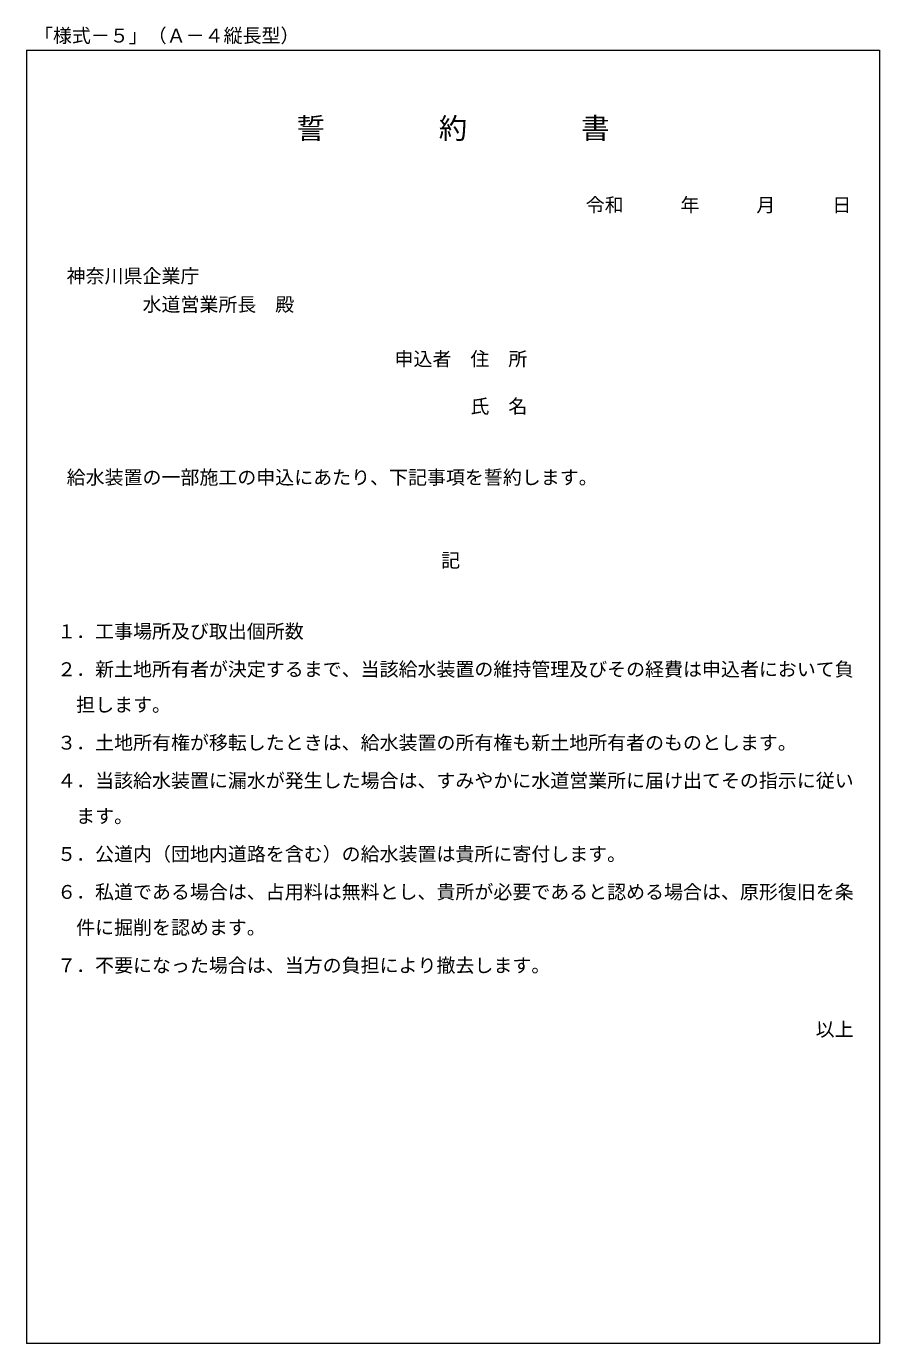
# Model space of a CAD drawing. Units: millimetres, scale not verified. Extents: x -8907 to 9093, y -13873 to 13931.
import ezdxf
from ezdxf.enums import TextEntityAlignment as Align

# ---------------------------------------------------------------- set-up
doc = ezdxf.new("R2010")
doc.units = ezdxf.units.MM
doc.header["$LTSCALE"] = 100
doc.layers.add('0-0', color=7, linetype='Continuous', lineweight=9)
doc.styles.add('ＭＳ 明朝', font='')
doc.styles.get('ＭＳ 明朝').set_extended_font_data('MS Mincho')

msp = doc.modelspace()

# ---------------------------------------------------------------- linework, layer by layer
at = {"layer": '0-0', "color": 4}
msp.add_line((-8907, 13426.6), (-8907, -13873.4), dxfattribs=at)
msp.add_lwpolyline([(-8907, 13426.6), (9093, 13426.6), (9093, -13873.4), (-8907, -13873.4)], dxfattribs=at)

# ---------------------------------------------------------------- texts
at = {"layer": '0-0', "style": 'ＭＳ 明朝'}
for s, height, p in [('「様式－５」（Ａ－４縦長型）', 293.3, (-8747.2, 13500.3)), ('誓\u3000\u3000\u3000\u3000約\u3000\u3000\u3000\u3000書', 439.9, (-3207, 11426.6)), ('令和\u3000\u3000\u3000年\u3000\u3000\u3000月\u3000\u3000\u3000日', 293.3, (2893, 9926.6)), ('神奈川県企業庁', 293.3, (-8057, 8426.6)), ('\u3000水道営業所長\u3000殿', 293.3, (-6857, 7826.6)), ('申込者\u3000住\u3000所', 293.3, (-1139.8, 6676.6)), ('\u3000\u3000\u3000\u3000氏\u3000名', 293.3, (-1139.8, 5676.6)), ('給水装置の一部施工の申込にあたり、下記事項を誓約します。', 293.3, (-8057, 4176.6)), ('記', 293.3, (-157, 2426.6)), ('１．工事場所及び取出個所数', 293.3, (-8257, 926.6)), ('２．新土地所有者が決定するまで、当該給水装置の維持管理及びその経費は申込者において負', 293.3, (-8257, 126.6)), ('\u3000担します。', 293.3, (-8257, -623.4)), ('３．土地所有権が移転したときは、給水装置の所有権も新土地所有者のものとします。', 293.3, (-8257, -1423.4)), ('４．当該給水装置に漏水が発生した場合は、すみやかに水道営業所に届け出てその指示に従い', 293.3, (-8257, -2223.4)), ('\u3000ます。', 293.3, (-8257, -2973.4)), ('５．公道内（団地内道路を含む）の給水装置は貴所に寄付します。', 293.3, (-8257, -3773.4)), ('６．私道である場合は、占用料は無料とし、貴所が必要であると認める場合は、原形復旧を条', 293.3, (-8257, -4573.4)), ('\u3000件に掘削を認めます。', 293.3, (-8257, -5323.4)), ('７．不要になった場合は、当方の負担により撤去します。', 293.3, (-8257, -6123.4)), ('以上', 293.3, (7743, -7473.4))]:
    msp.add_text(s, height=height, dxfattribs=at).set_placement(p, align=Align.BOTTOM_LEFT)

doc.saveas('drawing.dxf')
